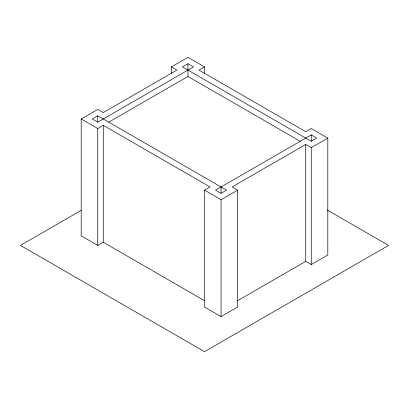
<?xml version="1.0" encoding="UTF-8"?>
<svg xmlns="http://www.w3.org/2000/svg" width="409" height="409" viewBox="0 0 409 409"><rect width="100%" height="100%" fill="white"/><g stroke="black" fill="none" stroke-linecap="round" stroke-linejoin="round"><path stroke-width="0.61" d="M204.49 300.661L103.272 242.225L97.751 245.41L81.187 235.85L81.187 118.958L97.751 109.397L103.272 112.582L176.892 70.082L171.371 66.892L171.371 73.277M171.371 66.892L187.936 57.326L204.5 66.892L204.5 73.277M97.751 115.773L92.23 118.958L97.751 122.148L193.457 66.892L187.936 63.702L182.414 66.892L311.249 141.274L316.771 138.089L311.249 134.898L215.543 190.154L221.064 193.339L226.586 190.154L97.751 115.773L97.751 122.148M81.187 118.958L97.751 128.523L103.272 125.333L210.022 186.964L204.5 190.154L204.5 307.041L221.064 316.607L237.629 307.041L237.629 190.154L232.107 186.964L305.727 144.464L311.249 147.649L327.814 138.089L327.814 254.976L311.249 264.536L305.727 261.351L237.603 300.681M108.804 122.143L187.936 76.457L300.196 141.269M204.5 66.892L198.978 70.082L305.727 131.713L311.249 128.523L327.814 138.089M81.248 210.308L20.45 245.41L204.5 351.674L388.55 245.41L327.2 209.991M204.5 190.154L221.064 199.72L237.629 190.154M311.249 134.898L311.249 141.274M311.249 147.649L311.249 264.536M305.727 144.464L305.727 261.351M221.064 186.964L221.064 193.339M221.064 199.72L221.064 316.607M187.936 63.702L187.936 76.457M103.272 125.333L103.272 242.225M97.751 128.523L97.751 245.41"/></g></svg>
